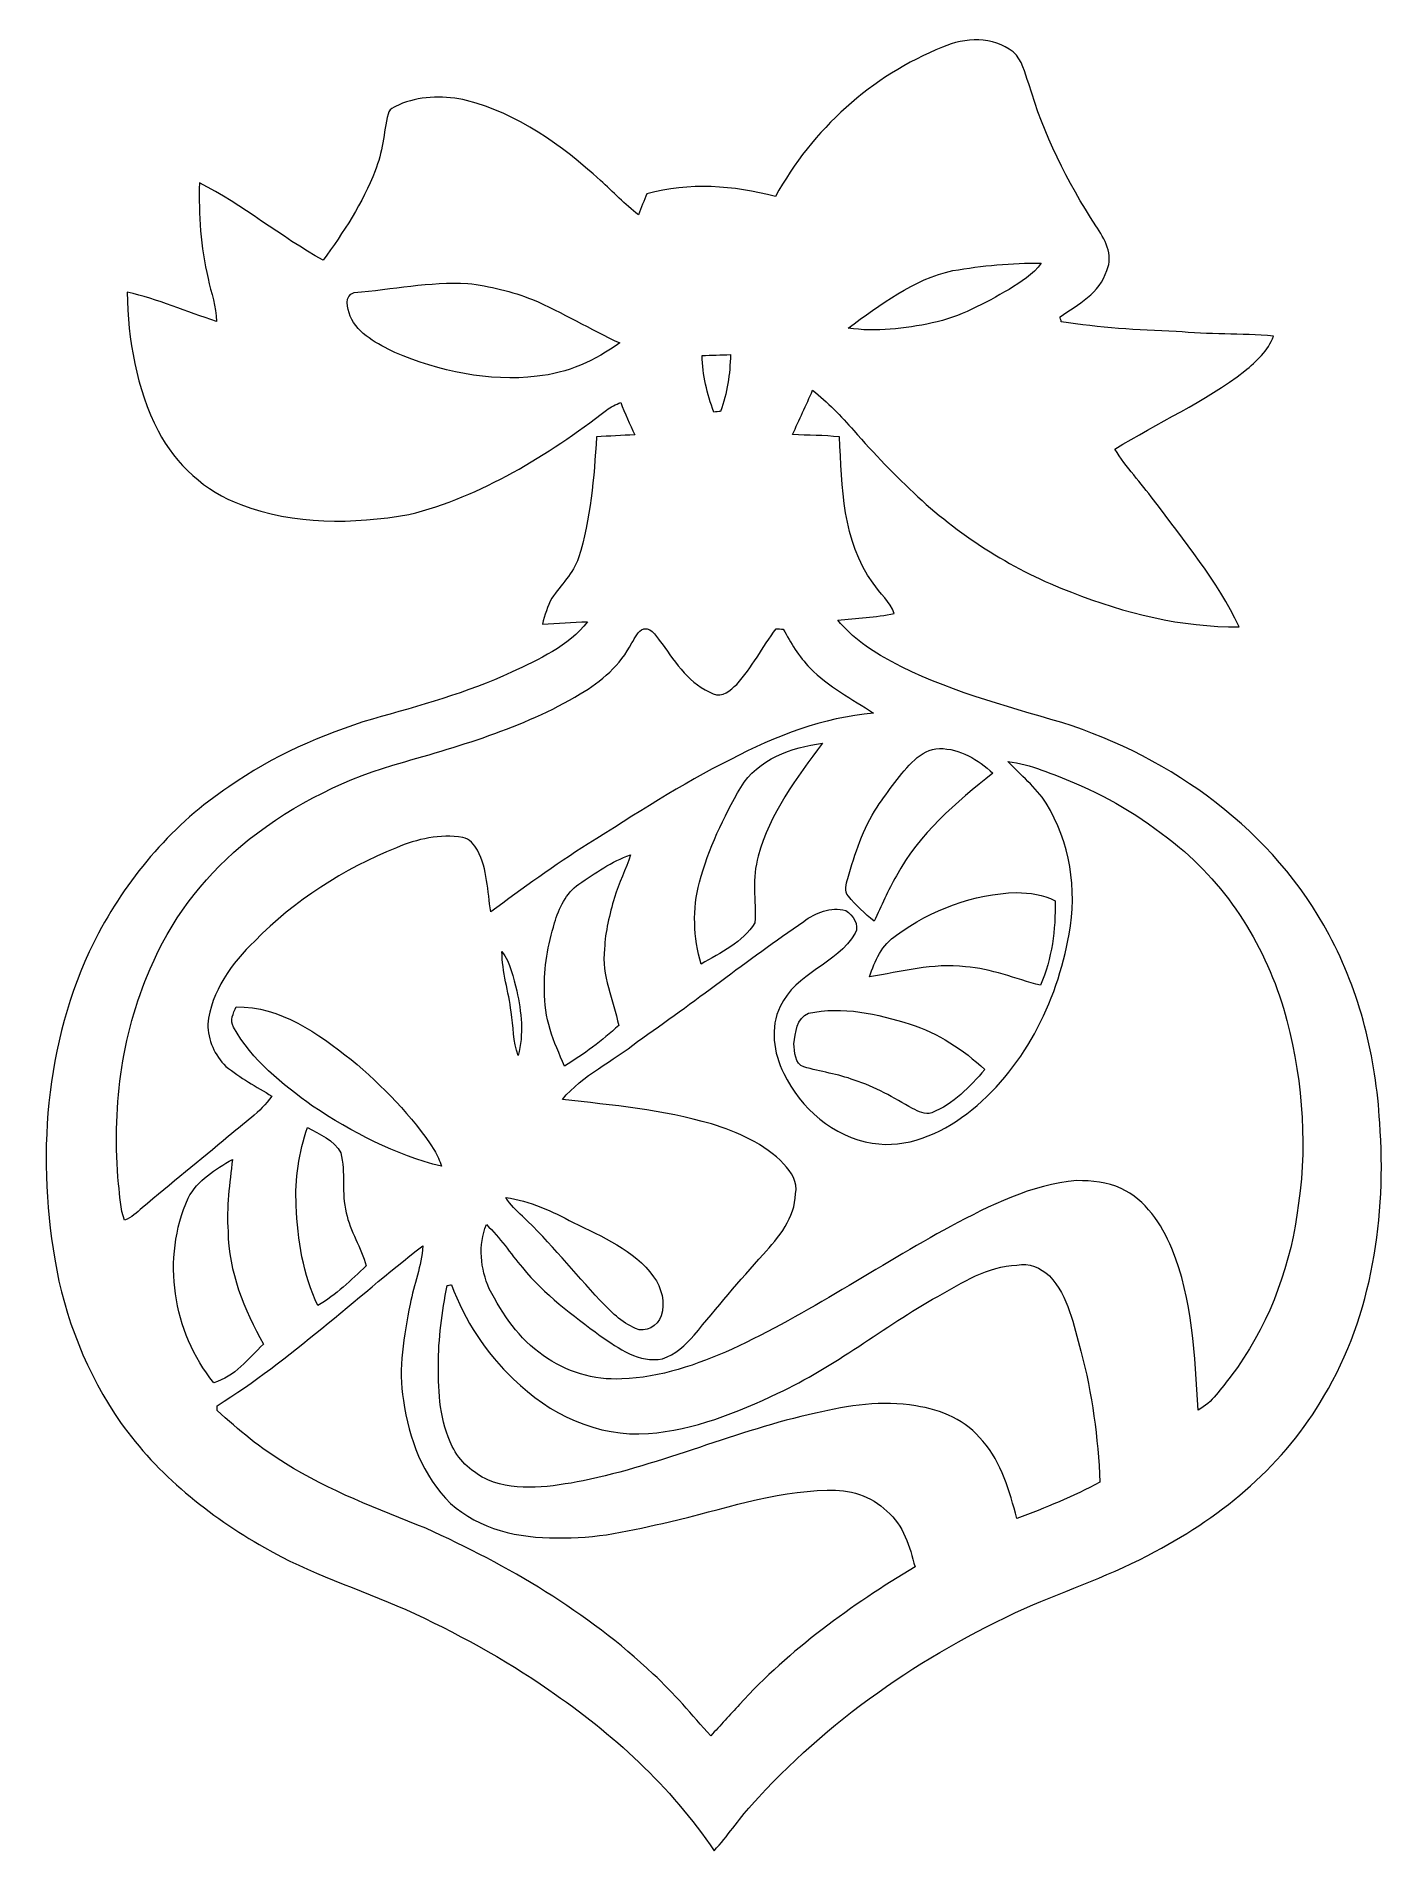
# Model space of a CAD drawing. Header units: centimetres. Extents: x -12.1 to 12, y -16.2 to 16.2.
import ezdxf

# ---------------------------------------------------------------- set-up
doc = ezdxf.new("R2010")
doc.units = ezdxf.units.CM
doc.header["$MEASUREMENT"] = 0
doc.layers.add('Layer 1', color=7, linetype='Continuous')

msp = doc.modelspace()

# ---------------------------------------------------------------- linework, layer by layer
at = {"layer": 'Layer 1', "color": 251, "lineweight": 9}
for points, knots in [([(4.08616, 16.04134), (4.48656, 16.21737), (4.98857, 16.23607), (5.34875, 15.95773), (5.34875, 15.95773), (5.51491, 15.81485), (5.55336, 15.58449), (5.6285, 15.38975), (5.6285, 15.38975), (5.88991, 14.48559), (6.31395, 13.6361), (6.8276, 12.85011), (6.8276, 12.85011), (6.98247, 12.62186), (7.14862, 12.33188), (7.02092, 12.05212), (7.02092, 12.05212), (6.89639, 11.65172), (6.51045, 11.44535), (6.18589, 11.22592), (6.18589, 11.22592), (6.19154, 11.20369), (6.20283, 11.15924), (6.20847, 11.13702), (6.20847, 11.13702), (6.88722, 11.03013), (7.57372, 10.98427), (8.26058, 10.96557), (8.26058, 10.96557), (8.83772, 10.90383), (9.42016, 10.931), (9.99801, 10.88231), (9.99801, 10.88231), (9.9084, 10.62055), (9.69533, 10.42688), (9.48542, 10.2579), (9.48542, 10.2579), (8.76893, 9.70262), (7.9325, 9.33856), (7.16591, 8.86266), (7.16591, 8.86266), (7.36382, 8.53599), (7.63334, 8.26188), (7.85735, 7.9539), (7.85735, 7.9539), (8.40557, 7.22683), (8.98871, 6.5114), (9.38806, 5.68837), (9.38806, 5.68837), (8.35865, 5.67814), (7.34195, 5.93178), (6.38839, 6.30608), (6.38839, 6.30608), (5.37592, 6.69131), (4.44141, 7.27728), (3.64625, 8.01176), (3.64625, 8.01176), (3.24514, 8.38712), (2.86132, 8.78046), (2.50219, 9.19604), (2.50219, 9.19604), (2.26971, 9.44827), (2.03934, 9.7065), (1.76453, 9.91323), (1.76453, 9.91323), (1.6534, 9.64618), (1.52288, 9.38759), (1.40752, 9.12195), (1.40752, 9.12195), (1.68657, 9.11031), (1.96702, 9.10925), (2.24537, 9.08032), (2.24537, 9.08032), (2.29193, 8.19485), (2.29334, 7.2173), (2.84615, 6.47083), (2.84615, 6.47083), (2.96362, 6.28421), (3.15589, 6.13957), (3.22432, 5.92402), (3.22432, 5.92402), (2.89095, 5.85841), (2.55087, 5.84112), (2.21397, 5.80655), (2.21397, 5.80655), (2.47714, 5.49328), (2.81475, 5.25516), (3.1767, 5.06924), (3.1767, 5.06924), (4.12885, 4.55383), (5.18577, 4.28643), (6.21694, 3.97845), (6.21694, 3.97845), (8.19461, 3.35474), (10.00824, 2.03994), (10.9932, 0.18821), (10.9932, 0.18821), (11.54565, -0.84367), (11.8321, -2.00325), (11.89666, -3.16847), (11.89666, -3.16847), (12.02225, -4.83993), (11.76754, -6.5943), (10.90112, -8.05233), (10.90112, -8.05233), (10.20474, -9.2553), (9.10936, -10.1884), (7.88522, -10.82622), (7.88522, -10.82622), (7.14122, -11.23826), (6.32877, -11.50214), (5.55195, -11.84257), (5.55195, -11.84257), (3.71715, -12.68042), (2.01712, -13.84811), (0.67233, -15.35941), (0.67233, -15.35941), (0.43738, -15.61906), (0.24512, -15.91398), (0.00664, -16.1708), (0.00664, -16.1708), (-0.76806, -15.0211), (-1.80805, -14.07248), (-2.94893, -13.29566), (-2.94893, -13.29566), (-3.7515, -12.73792), (-4.61369, -12.26943), (-5.50269, -11.86515), (-5.50269, -11.86515), (-6.34301, -11.49156), (-7.22883, -11.21745), (-8.02893, -10.75602), (-8.02893, -10.75602), (-9.01848, -10.19051), (-9.93146, -9.45779), (-10.59645, -8.52399), (-10.59645, -8.52399), (-11.19829, -7.65404), (-11.5994, -6.64933), (-11.77438, -5.60687), (-11.77438, -5.60687), (-12.10316, -3.65037), (-11.92572, -1.55416), (-10.9898, 0.21961), (-10.9898, 0.21961), (-10.43558, 1.25677), (-9.64642, 2.17999), (-8.66252, 2.83122), (-8.66252, 2.83122), (-7.88465, 3.37802), (-7.00553, 3.76749), (-6.09783, 4.04195), (-6.09783, 4.04195), (-5.25857, 4.27972), (-4.40979, 4.50656), (-3.61639, 4.87627), (-3.61639, 4.87627), (-3.12074, 5.10664), (-2.6018, 5.33982), (-2.25431, 5.78079), (-2.25431, 5.78079), (-2.52348, 5.77409), (-2.7916, 5.74869), (-3.06041, 5.73881), (-3.06041, 5.73881), (-3.02266, 5.89827), (-2.96834, 6.0549), (-2.89214, 6.20025), (-2.89214, 6.20025), (-2.73162, 6.43802), (-2.51255, 6.64263), (-2.41553, 6.91886), (-2.41553, 6.91886), (-2.19787, 7.61806), (-2.13825, 8.35254), (-2.09451, 9.07997), (-2.09451, 9.07997), (-1.86732, 9.09655), (-1.63978, 9.10749), (-1.41153, 9.11913), (-1.41153, 9.11913), (-1.49514, 9.31175), (-1.59074, 9.49907), (-1.66235, 9.69663), (-1.66235, 9.69663), (-1.75055, 9.65888), (-1.83804, 9.6176), (-1.91494, 9.56045), (-1.91494, 9.56045), (-2.97222, 8.74695), (-4.14203, 8.02305), (-5.44731, 7.69285), (-5.44731, 7.69285), (-6.44038, 7.52175), (-7.498, 7.5094), (-8.45121, 7.87206), (-8.45121, 7.87206), (-9.08515, 8.10454), (-9.61114, 8.59314), (-9.92582, 9.18651), (-9.92582, 9.18651), (-10.31493, 9.94957), (-10.46663, 10.81352), (-10.47721, 11.66442), (-10.47721, 11.66442), (-9.93111, 11.54377), (-9.4157, 11.31694), (-8.88548, 11.14337), (-8.88548, 11.14337), (-8.88442, 11.40689), (-8.98249, 11.6556), (-9.03259, 11.91101), (-9.03259, 11.91101), (-9.16735, 12.46911), (-9.20615, 13.04484), (-9.18746, 13.6174), (-9.18746, 13.6174), (-8.41205, 13.22511), (-7.73825, 12.65608), (-6.97801, 12.23486), (-6.97801, 12.23486), (-6.61888, 12.73581), (-6.26963, 13.25545), (-6.0495, 13.83506), (-6.0495, 13.83506), (-5.9165, 14.15785), (-5.89569, 14.51028), (-5.81913, 14.84718), (-5.81913, 14.84718), (-5.79268, 14.96572), (-5.64698, 14.98477), (-5.55843, 15.04086), (-5.55843, 15.04086), (-5.19648, 15.17597), (-4.78938, 15.17703), (-4.41508, 15.08919), (-4.41508, 15.08919), (-3.49927, 14.856), (-2.71786, 14.28627), (-2.02571, 13.66326), (-2.02571, 13.66326), (-1.80346, 13.453), (-1.5851, 13.2371), (-1.3445, 13.04731), (-1.3445, 13.04731), (-1.29546, 13.1736), (-1.24643, 13.2999), (-1.19457, 13.42478), (-1.19457, 13.42478), (-0.44068, 13.62798), (0.35377, 13.57471), (1.10237, 13.37469), (1.10237, 13.37469), (1.755, 14.56919), (2.82145, 15.53439), (4.08616, 16.04134), (4.08616, 16.04134), (4.08616, 16.04134), (4.08616, 16.04134), (4.08616, 16.04134)], [0, 0, 0, 0, 0.01515152, 0.01515152, 0.01515152, 0.01515152, 0.03030303, 0.03030303, 0.03030303, 0.03030303, 0.04545455, 0.04545455, 0.04545455, 0.04545455, 0.06060606, 0.06060606, 0.06060606, 0.06060606, 0.07575758, 0.07575758, 0.07575758, 0.07575758, 0.09090909, 0.09090909, 0.09090909, 0.09090909, 0.10606061, 0.10606061, 0.10606061, 0.10606061, 0.12121212, 0.12121212, 0.12121212, 0.12121212, 0.13636364, 0.13636364, 0.13636364, 0.13636364, 0.15151515, 0.15151515, 0.15151515, 0.15151515, 0.16666667, 0.16666667, 0.16666667, 0.16666667, 0.18181818, 0.18181818, 0.18181818, 0.18181818, 0.1969697, 0.1969697, 0.1969697, 0.1969697, 0.21212121, 0.21212121, 0.21212121, 0.21212121, 0.22727273, 0.22727273, 0.22727273, 0.22727273, 0.24242424, 0.24242424, 0.24242424, 0.24242424, 0.25757576, 0.25757576, 0.25757576, 0.25757576, 0.27272727, 0.27272727, 0.27272727, 0.27272727, 0.28787879, 0.28787879, 0.28787879, 0.28787879, 0.3030303, 0.3030303, 0.3030303, 0.3030303, 0.31818182, 0.31818182, 0.31818182, 0.31818182, 0.33333333, 0.33333333, 0.33333333, 0.33333333, 0.34848485, 0.34848485, 0.34848485, 0.34848485, 0.36363636, 0.36363636, 0.36363636, 0.36363636, 0.37878788, 0.37878788, 0.37878788, 0.37878788, 0.39393939, 0.39393939, 0.39393939, 0.39393939, 0.40909091, 0.40909091, 0.40909091, 0.40909091, 0.42424242, 0.42424242, 0.42424242, 0.42424242, 0.43939394, 0.43939394, 0.43939394, 0.43939394, 0.45454545, 0.45454545, 0.45454545, 0.45454545, 0.46969697, 0.46969697, 0.46969697, 0.46969697, 0.48484848, 0.48484848, 0.48484848, 0.48484848, 0.5, 0.5, 0.5, 0.5, 0.51515152, 0.51515152, 0.51515152, 0.51515152, 0.53030303, 0.53030303, 0.53030303, 0.53030303, 0.54545455, 0.54545455, 0.54545455, 0.54545455, 0.56060606, 0.56060606, 0.56060606, 0.56060606, 0.57575758, 0.57575758, 0.57575758, 0.57575758, 0.59090909, 0.59090909, 0.59090909, 0.59090909, 0.60606061, 0.60606061, 0.60606061, 0.60606061, 0.62121212, 0.62121212, 0.62121212, 0.62121212, 0.63636364, 0.63636364, 0.63636364, 0.63636364, 0.65151515, 0.65151515, 0.65151515, 0.65151515, 0.66666667, 0.66666667, 0.66666667, 0.66666667, 0.68181818, 0.68181818, 0.68181818, 0.68181818, 0.6969697, 0.6969697, 0.6969697, 0.6969697, 0.71212121, 0.71212121, 0.71212121, 0.71212121, 0.72727273, 0.72727273, 0.72727273, 0.72727273, 0.74242424, 0.74242424, 0.74242424, 0.74242424, 0.75757576, 0.75757576, 0.75757576, 0.75757576, 0.77272727, 0.77272727, 0.77272727, 0.77272727, 0.78787879, 0.78787879, 0.78787879, 0.78787879, 0.8030303, 0.8030303, 0.8030303, 0.8030303, 0.81818182, 0.81818182, 0.81818182, 0.81818182, 0.83333333, 0.83333333, 0.83333333, 0.83333333, 0.84848485, 0.84848485, 0.84848485, 0.84848485, 0.86363636, 0.86363636, 0.86363636, 0.86363636, 0.87878788, 0.87878788, 0.87878788, 0.87878788, 0.89393939, 0.89393939, 0.89393939, 0.89393939, 0.90909091, 0.90909091, 0.90909091, 0.90909091, 0.92424242, 0.92424242, 0.92424242, 0.92424242, 0.93939394, 0.93939394, 0.93939394, 0.93939394, 0.95454545, 0.95454545, 0.95454545, 0.95454545, 0.96969697, 0.96969697, 0.96969697, 0.96969697, 1, 1, 1, 1]), ([(4.27349, 12.05001), (3.56123, 11.90008), (2.9795, 11.43723), (2.40059, 11.02519), (2.40059, 11.02519), (2.90083, 10.94652), (3.40953, 11.0146), (3.90131, 11.1155), (3.90131, 11.1155), (4.3966, 11.2171), (4.84181, 11.46757), (5.27608, 11.71557), (5.27608, 11.71557), (5.48245, 11.85034), (5.70929, 11.97734), (5.85075, 12.18583), (5.85075, 12.18583), (5.32265, 12.189), (4.79313, 12.14314), (4.27349, 12.05001), (4.27349, 12.05001), (4.27349, 12.05001), (4.27349, 12.05001), (4.27349, 12.05001)], [0, 0, 0, 0, 0.14285714, 0.14285714, 0.14285714, 0.14285714, 0.28571429, 0.28571429, 0.28571429, 0.28571429, 0.42857143, 0.42857143, 0.42857143, 0.42857143, 0.57142857, 0.57142857, 0.57142857, 0.57142857, 0.71428571, 0.71428571, 0.71428571, 0.71428571, 1, 1, 1, 1]), ([(-6.42274, 11.65737), (-6.60936, 11.60586), (-6.5455, 11.37656), (-6.49682, 11.23827), (-6.49682, 11.23827), (-6.35465, 10.90948), (-6.00258, 10.74156), (-5.69848, 10.59092), (-5.69848, 10.59092), (-4.90226, 10.25507), (-4.0242, 10.05681), (-3.15743, 10.16547), (-3.15743, 10.16547), (-2.61838, 10.21204), (-2.11532, 10.44804), (-1.67929, 10.75884), (-1.67929, 10.75884), (-2.20598, 11.00296), (-2.70552, 11.30388), (-3.23892, 11.5346), (-3.23892, 11.5346), (-3.60933, 11.67889), (-3.9988, 11.77661), (-4.39391, 11.82105), (-4.39391, 11.82105), (-5.07548, 11.85845), (-5.74681, 11.71628), (-6.42274, 11.65737), (-6.42274, 11.65737), (-6.42274, 11.65737), (-6.42274, 11.65737), (-6.42274, 11.65737)], [0, 0, 0, 0, 0.11111111, 0.11111111, 0.11111111, 0.11111111, 0.22222222, 0.22222222, 0.22222222, 0.22222222, 0.33333333, 0.33333333, 0.33333333, 0.33333333, 0.44444444, 0.44444444, 0.44444444, 0.44444444, 0.55555556, 0.55555556, 0.55555556, 0.55555556, 0.66666667, 0.66666667, 0.66666667, 0.66666667, 0.77777778, 0.77777778, 0.77777778, 0.77777778, 1, 1, 1, 1]), ([(-0.20997, 10.532), (-0.19974, 10.18593), (-0.11825, 9.84903), (0.0017, 9.52553), (0.0017, 9.52553), (0.03204, 9.52835), (0.09272, 9.534), (0.12305, 9.53682), (0.12305, 9.53682), (0.23559, 9.86243), (0.29415, 10.20498), (0.29768, 10.54964), (0.29768, 10.54964), (0.12799, 10.54647), (-0.04134, 10.54118), (-0.20997, 10.532), (-0.20997, 10.532), (-0.20997, 10.532), (-0.20997, 10.532), (-0.20997, 10.532)], [0, 0, 0, 0, 0.16666667, 0.16666667, 0.16666667, 0.16666667, 0.33333333, 0.33333333, 0.33333333, 0.33333333, 0.5, 0.5, 0.5, 0.5, 0.66666667, 0.66666667, 0.66666667, 0.66666667, 1, 1, 1, 1]), ([(-1.46409, 5.40015), (-1.66412, 5.00715), (-2.0109, 4.71258), (-2.38449, 4.48998), (-2.38449, 4.48998), (-3.41707, 3.87191), (-4.58582, 3.547), (-5.73376, 3.21857), (-5.73376, 3.21857), (-6.72189, 2.92012), (-7.6564, 2.43364), (-8.44945, 1.77112), (-8.44945, 1.77112), (-9.14548, 1.17634), (-9.71662, 0.42739), (-10.06764, -0.42033), (-10.06764, -0.42033), (-10.59751, -1.61943), (-10.75132, -2.96174), (-10.63314, -4.25997), (-10.63314, -4.25997), (-10.61056, -4.47728), (-10.60633, -4.70341), (-10.52625, -4.90978), (-10.52625, -4.90978), (-10.40242, -4.86604), (-10.30964, -4.76867), (-10.20875, -4.69), (-10.20875, -4.69), (-9.70251, -4.25362), (-9.17546, -3.84228), (-8.66676, -3.40942), (-8.66676, -3.40942), (-8.40147, -3.17976), (-8.10125, -2.98326), (-7.89417, -2.69399), (-7.89417, -2.69399), (-8.17322, -2.52501), (-8.46073, -2.36696), (-8.71544, -2.162), (-8.71544, -2.162), (-8.91511, -1.96726), (-9.03894, -1.68892), (-9.03858, -1.40917), (-9.03858, -1.40917), (-8.97967, -0.82215), (-8.61384, -0.32226), (-8.20144, 0.07708), (-8.20144, 0.07708), (-7.48671, 0.80134), (-6.61359, 1.36507), (-5.67026, 1.7436), (-5.67026, 1.7436), (-5.29879, 1.902), (-4.88851, 1.99126), (-4.48493, 1.92811), (-4.48493, 1.92811), (-4.36357, 1.90447), (-4.28243, 1.79617), (-4.2207, 1.69704), (-4.2207, 1.69704), (-4.04113, 1.35696), (-4.04325, 0.96961), (-3.98434, 0.5999), (-3.98434, 0.5999), (-3.41213, 1.01477), (-2.8431, 1.43492), (-2.24373, 1.81063), (-2.24373, 1.81063), (-1.40906, 2.33627), (-0.58038, 2.87708), (0.30262, 3.32017), (0.30262, 3.32017), (1.09884, 3.73821), (1.95327, 4.06735), (2.85602, 4.14602), (2.85602, 4.14602), (2.47079, 4.40496), (2.04217, 4.61451), (1.71902, 4.95529), (1.71902, 4.95529), (1.52076, 5.15638), (1.37506, 5.4012), (1.24171, 5.64815), (1.24171, 5.64815), (1.19832, 5.64956), (1.15493, 5.65097), (1.11189, 5.65238), (1.11189, 5.65238), (0.872, 5.32606), (0.6808, 4.96235), (0.40916, 4.66002), (0.40916, 4.66002), (0.30121, 4.55771), (0.15128, 4.41625), (-0.00853, 4.49315), (-0.00853, 4.49315), (-0.41916, 4.6572), (-0.68057, 5.03502), (-0.92046, 5.38427), (-0.92046, 5.38427), (-1.01571, 5.47882), (-1.08415, 5.67708), (-1.24925, 5.65132), (-1.24925, 5.65132), (-1.36108, 5.61464), (-1.40447, 5.49046), (-1.46409, 5.40015), (-1.46409, 5.40015), (-1.46409, 5.40015), (-1.46409, 5.40015), (-1.46409, 5.40015)], [0, 0, 0, 0, 0.03448276, 0.03448276, 0.03448276, 0.03448276, 0.06896552, 0.06896552, 0.06896552, 0.06896552, 0.10344828, 0.10344828, 0.10344828, 0.10344828, 0.13793103, 0.13793103, 0.13793103, 0.13793103, 0.17241379, 0.17241379, 0.17241379, 0.17241379, 0.20689655, 0.20689655, 0.20689655, 0.20689655, 0.24137931, 0.24137931, 0.24137931, 0.24137931, 0.27586207, 0.27586207, 0.27586207, 0.27586207, 0.31034483, 0.31034483, 0.31034483, 0.31034483, 0.34482759, 0.34482759, 0.34482759, 0.34482759, 0.37931034, 0.37931034, 0.37931034, 0.37931034, 0.4137931, 0.4137931, 0.4137931, 0.4137931, 0.44827586, 0.44827586, 0.44827586, 0.44827586, 0.48275862, 0.48275862, 0.48275862, 0.48275862, 0.51724138, 0.51724138, 0.51724138, 0.51724138, 0.55172414, 0.55172414, 0.55172414, 0.55172414, 0.5862069, 0.5862069, 0.5862069, 0.5862069, 0.62068966, 0.62068966, 0.62068966, 0.62068966, 0.65517241, 0.65517241, 0.65517241, 0.65517241, 0.68965517, 0.68965517, 0.68965517, 0.68965517, 0.72413793, 0.72413793, 0.72413793, 0.72413793, 0.75862069, 0.75862069, 0.75862069, 0.75862069, 0.79310345, 0.79310345, 0.79310345, 0.79310345, 0.82758621, 0.82758621, 0.82758621, 0.82758621, 0.86206897, 0.86206897, 0.86206897, 0.86206897, 0.89655172, 0.89655172, 0.89655172, 0.89655172, 0.93103448, 0.93103448, 0.93103448, 0.93103448, 1, 1, 1, 1]), ([(0.48395, 2.82134), (0.1728, 2.28829), (-0.09602, 1.72314), (-0.25583, 1.12554), (-0.25583, 1.12554), (-0.38353, 0.64894), (-0.3659, 0.1367), (-0.22443, -0.33496), (-0.22443, -0.33496), (0.11953, -0.13494), (0.51817, 0.05662), (0.73654, 0.40164), (0.73654, 0.40164), (0.75523, 0.79851), (0.67903, 1.20774), (0.7958, 1.59473), (0.7958, 1.59473), (0.99477, 2.35532), (1.48372, 2.98891), (1.94233, 3.61051), (1.94233, 3.61051), (1.38882, 3.53642), (0.78522, 3.32617), (0.48395, 2.82134), (0.48395, 2.82134), (0.48395, 2.82134), (0.48395, 2.82134), (0.48395, 2.82134)], [0, 0, 0, 0, 0.125, 0.125, 0.125, 0.125, 0.25, 0.25, 0.25, 0.25, 0.375, 0.375, 0.375, 0.375, 0.5, 0.5, 0.5, 0.5, 0.625, 0.625, 0.625, 0.625, 0.75, 0.75, 0.75, 0.75, 1, 1, 1, 1]), ([(5.25632, 3.28348), (5.48351, 3.03654), (5.75374, 2.82663), (5.93719, 2.54088), (5.93719, 2.54088), (6.36264, 1.84838), (6.49775, 0.99607), (6.34923, 0.19985), (6.34923, 0.19985), (6.1298, -1.03346), (5.52585, -2.23785), (4.51937, -3.01219), (4.51937, -3.01219), (4.04171, -3.36638), (3.44058, -3.63696), (2.83204, -3.53219), (2.83204, -3.53219), (2.13212, -3.426), (1.5571, -2.90671), (1.24983, -2.28723), (1.24983, -2.28723), (1.06779, -1.92211), (1.00182, -1.46879), (1.18739, -1.09273), (1.18739, -1.09273), (1.45902, -0.49512), (2.20127, -0.3392), (2.52724, 0.21502), (2.52724, 0.21502), (2.60344, 0.36565), (2.48702, 0.54346), (2.35755, 0.62071), (2.35755, 0.62071), (2.08873, 0.69832), (1.82133, 0.58156), (1.60649, 0.42704), (1.60649, 0.42704), (0.59789, -0.26194), (-0.35637, -1.02676), (-1.36426, -1.71644), (-1.36426, -1.71644), (-1.79606, -2.0791), (-2.34568, -2.31052), (-2.70516, -2.75396), (-2.70516, -2.75396), (-1.81087, -2.85309), (-0.90882, -2.93599), (-0.04169, -3.18999), (-0.04169, -3.18999), (0.42962, -3.33816), (0.90657, -3.54312), (1.25406, -3.90613), (1.25406, -3.90613), (1.37577, -4.05395), (1.51159, -4.22928), (1.45973, -4.43565), (1.45973, -4.43565), (1.4555, -4.8671), (1.15811, -5.21423), (0.88611, -5.51868), (0.88611, -5.51868), (0.46102, -5.98928), (0.0525, -6.47471), (-0.35143, -6.96366), (-0.35143, -6.96366), (-0.50524, -7.14216), (-0.68763, -7.30973), (-0.91623, -7.38381), (-0.91623, -7.38381), (-1.33392, -7.46954), (-1.70257, -7.19755), (-2.02713, -6.97424), (-2.02713, -6.97424), (-2.52101, -6.60488), (-3.02584, -6.23588), (-3.41778, -5.75469), (-3.41778, -5.75469), (-3.63826, -5.50421), (-3.81359, -5.21388), (-4.0616, -4.98881), (-4.0616, -4.98881), (-4.21329, -5.35358), (-4.16496, -5.77868), (-4.0115, -6.13569), (-4.0115, -6.13569), (-3.77302, -6.5883), (-3.47775, -7.03174), (-3.04842, -7.3249), (-3.04842, -7.3249), (-2.64202, -7.61206), (-2.14213, -7.77328), (-1.64295, -7.74259), (-1.64295, -7.74259), (-0.95468, -7.72354), (-0.29675, -7.48647), (0.32767, -7.21342), (0.32767, -7.21342), (1.68233, -6.5816), (2.92058, -5.73493), (4.23009, -5.01985), (4.23009, -5.01985), (4.93812, -4.64767), (5.67295, -4.26984), (6.48399, -4.20246), (6.48399, -4.20246), (6.75069, -4.20599), (7.03256, -4.2201), (7.27527, -4.34252), (7.27527, -4.34252), (7.7173, -4.54642), (7.99988, -4.97646), (8.18085, -5.41249), (8.18085, -5.41249), (8.56009, -6.32548), (8.59431, -7.32737), (8.65252, -8.29998), (8.65252, -8.29998), (8.90757, -8.16804), (9.0635, -7.91263), (9.23989, -7.69673), (9.23989, -7.69673), (9.86889, -6.85747), (10.26894, -5.8577), (10.41535, -4.82053), (10.41535, -4.82053), (10.6129, -3.66624), (10.53176, -2.4735), (10.24037, -1.34214), (10.24037, -1.34214), (9.92322, -0.15434), (9.27129, 0.96009), (8.31914, 1.7489), (8.31914, 1.7489), (7.75117, 2.2195), (7.12252, 2.62167), (6.43848, 2.90142), (6.43848, 2.90142), (6.05431, 3.05664), (5.6719, 3.23197), (5.25632, 3.28348), (5.25632, 3.28348), (5.25632, 3.28348), (5.25632, 3.28348), (5.25632, 3.28348)], [0, 0, 0, 0, 0.02702703, 0.02702703, 0.02702703, 0.02702703, 0.05405405, 0.05405405, 0.05405405, 0.05405405, 0.08108108, 0.08108108, 0.08108108, 0.08108108, 0.10810811, 0.10810811, 0.10810811, 0.10810811, 0.13513514, 0.13513514, 0.13513514, 0.13513514, 0.16216216, 0.16216216, 0.16216216, 0.16216216, 0.18918919, 0.18918919, 0.18918919, 0.18918919, 0.21621622, 0.21621622, 0.21621622, 0.21621622, 0.24324324, 0.24324324, 0.24324324, 0.24324324, 0.27027027, 0.27027027, 0.27027027, 0.27027027, 0.2972973, 0.2972973, 0.2972973, 0.2972973, 0.32432432, 0.32432432, 0.32432432, 0.32432432, 0.35135135, 0.35135135, 0.35135135, 0.35135135, 0.37837838, 0.37837838, 0.37837838, 0.37837838, 0.40540541, 0.40540541, 0.40540541, 0.40540541, 0.43243243, 0.43243243, 0.43243243, 0.43243243, 0.45945946, 0.45945946, 0.45945946, 0.45945946, 0.48648649, 0.48648649, 0.48648649, 0.48648649, 0.51351351, 0.51351351, 0.51351351, 0.51351351, 0.54054054, 0.54054054, 0.54054054, 0.54054054, 0.56756757, 0.56756757, 0.56756757, 0.56756757, 0.59459459, 0.59459459, 0.59459459, 0.59459459, 0.62162162, 0.62162162, 0.62162162, 0.62162162, 0.64864865, 0.64864865, 0.64864865, 0.64864865, 0.67567568, 0.67567568, 0.67567568, 0.67567568, 0.7027027, 0.7027027, 0.7027027, 0.7027027, 0.72972973, 0.72972973, 0.72972973, 0.72972973, 0.75675676, 0.75675676, 0.75675676, 0.75675676, 0.78378378, 0.78378378, 0.78378378, 0.78378378, 0.81081081, 0.81081081, 0.81081081, 0.81081081, 0.83783784, 0.83783784, 0.83783784, 0.83783784, 0.86486486, 0.86486486, 0.86486486, 0.86486486, 0.89189189, 0.89189189, 0.89189189, 0.89189189, 0.91891892, 0.91891892, 0.91891892, 0.91891892, 0.94594595, 0.94594595, 0.94594595, 0.94594595, 1, 1, 1, 1]), ([(3.5891, 3.31417), (3.32487, 3.06758), (3.12696, 2.76243), (2.91847, 2.47033), (2.91847, 2.47033), (2.66376, 2.08262), (2.52406, 1.6353), (2.39247, 1.19468), (2.39247, 1.19468), (2.36919, 1.09344), (2.32121, 0.96785), (2.40553, 0.88071), (2.40553, 0.88071), (2.54099, 0.71491), (2.69869, 0.56744), (2.86379, 0.43057), (2.86379, 0.43057), (2.99255, 0.70291), (3.11355, 0.97949), (3.26242, 1.24196), (3.26242, 1.24196), (3.66636, 1.99161), (4.32711, 2.55358), (4.98469, 3.07393), (4.98469, 3.07393), (4.72716, 3.31805), (4.3959, 3.5149), (4.03148, 3.5149), (4.03148, 3.5149), (3.86356, 3.51279), (3.7101, 3.42494), (3.5891, 3.31417), (3.5891, 3.31417), (3.5891, 3.31417), (3.5891, 3.31417), (3.5891, 3.31417)], [0, 0, 0, 0, 0.1, 0.1, 0.1, 0.1, 0.2, 0.2, 0.2, 0.2, 0.3, 0.3, 0.3, 0.3, 0.4, 0.4, 0.4, 0.4, 0.5, 0.5, 0.5, 0.5, 0.6, 0.6, 0.6, 0.6, 0.7, 0.7, 0.7, 0.7, 0.8, 0.8, 0.8, 0.8, 1, 1, 1, 1]), ([(-2.40813, 1.09061), (-2.64378, 0.93222), (-2.76231, 0.66164), (-2.84592, 0.40023), (-2.84592, 0.40023), (-2.95281, 0.00794), (-3.04877, -0.39458), (-3.02125, -0.80451), (-3.02125, -0.80451), (-3.04383, -1.28393), (-2.85756, -1.7309), (-2.66389, -2.15741), (-2.66389, -2.15741), (-2.32205, -1.94257), (-1.99361, -1.70656), (-1.69798, -1.43034), (-1.69798, -1.43034), (-1.79253, -0.97772), (-2.00949, -0.53887), (-1.95128, -0.06403), (-1.95128, -0.06403), (-1.94246, 0.24853), (-1.85673, 0.55192), (-1.7763, 0.85178), (-1.7763, 0.85178), (-1.6994, 1.11425), (-1.56428, 1.3552), (-1.48879, 1.61802), (-1.48879, 1.61802), (-1.82216, 1.49596), (-2.12096, 1.29558), (-2.40813, 1.09061), (-2.40813, 1.09061), (-2.40813, 1.09061), (-2.40813, 1.09061), (-2.40813, 1.09061)], [0, 0, 0, 0, 0.1, 0.1, 0.1, 0.1, 0.2, 0.2, 0.2, 0.2, 0.3, 0.3, 0.3, 0.3, 0.4, 0.4, 0.4, 0.4, 0.5, 0.5, 0.5, 0.5, 0.6, 0.6, 0.6, 0.6, 0.7, 0.7, 0.7, 0.7, 0.8, 0.8, 0.8, 0.8, 1, 1, 1, 1]), ([(3.26384, 0.18151), (3.00454, 0.01429), (2.87684, -0.28063), (2.78124, -0.5625), (2.78124, -0.5625), (3.34744, -0.47396), (3.91753, -0.31168), (4.49574, -0.38329), (4.49574, -0.38329), (4.96034, -0.41116), (5.38967, -0.60166), (5.83559, -0.71314), (5.83559, -0.71314), (6.04302, -0.23689), (6.10934, 0.27993), (6.09699, 0.79604), (6.09699, 0.79604), (5.88744, 0.90999), (5.64509, 0.93433), (5.41084, 0.94421), (5.41084, 0.94421), (4.64002, 0.91493), (3.88367, 0.63765), (3.26384, 0.18151), (3.26384, 0.18151), (3.26384, 0.18151), (3.26384, 0.18151), (3.26384, 0.18151)], [0, 0, 0, 0, 0.125, 0.125, 0.125, 0.125, 0.25, 0.25, 0.25, 0.25, 0.375, 0.375, 0.375, 0.375, 0.5, 0.5, 0.5, 0.5, 0.625, 0.625, 0.625, 0.625, 0.75, 0.75, 0.75, 0.75, 1, 1, 1, 1]), ([(-3.78466, -0.10742), (-3.7829, -0.47572), (-3.66296, -0.82744), (-3.62027, -1.1908), (-3.62027, -1.1908), (-3.57688, -1.44868), (-3.5857, -1.71785), (-3.49503, -1.96585), (-3.49503, -1.96585), (-3.39026, -1.5912), (-3.43859, -1.1901), (-3.51938, -0.81509), (-3.51938, -0.81509), (-3.58746, -0.57344), (-3.62838, -0.31203), (-3.78466, -0.10742), (-3.78466, -0.10742), (-3.78466, -0.10742), (-3.78466, -0.10742), (-3.78466, -0.10742)], [0, 0, 0, 0, 0.16666667, 0.16666667, 0.16666667, 0.16666667, 0.33333333, 0.33333333, 0.33333333, 0.33333333, 0.5, 0.5, 0.5, 0.5, 0.66666667, 0.66666667, 0.66666667, 0.66666667, 1, 1, 1, 1]), ([(-8.53446, -1.10014), (-8.58244, -1.21303), (-8.64947, -1.34214), (-8.57891, -1.46138), (-8.57891, -1.46138), (-8.25224, -2.05299), (-7.70508, -2.48161), (-7.16639, -2.87108), (-7.16639, -2.87108), (-6.45907, -3.33957), (-5.69143, -3.74244), (-4.86311, -3.9467), (-4.86311, -3.9467), (-4.89662, -3.84792), (-4.93296, -3.74915), (-4.99116, -3.66201), (-4.99116, -3.66201), (-5.39157, -3.04394), (-5.91262, -2.5116), (-6.47636, -2.041), (-6.47636, -2.041), (-7.07185, -1.57568), (-7.73966, -1.08673), (-8.53446, -1.10014), (-8.53446, -1.10014), (-8.53446, -1.10014), (-8.53446, -1.10014), (-8.53446, -1.10014)], [0, 0, 0, 0, 0.125, 0.125, 0.125, 0.125, 0.25, 0.25, 0.25, 0.25, 0.375, 0.375, 0.375, 0.375, 0.5, 0.5, 0.5, 0.5, 0.625, 0.625, 0.625, 0.625, 0.75, 0.75, 0.75, 0.75, 1, 1, 1, 1]), ([(1.69186, -1.21444), (1.47772, -1.29346), (1.45902, -1.56721), (1.4308, -1.75807), (1.4308, -1.75807), (1.44879, -1.89988), (1.44068, -2.12037), (1.6079, -2.17082), (1.6079, -2.17082), (1.90635, -2.25831), (2.2182, -2.29676), (2.5103, -2.40753), (2.5103, -2.40753), (2.87966, -2.52465), (3.21409, -2.72468), (3.55029, -2.91377), (3.55029, -2.91377), (3.65542, -2.9628), (3.7736, -3.03971), (3.89284, -2.98891), (3.89284, -2.98891), (4.28089, -2.83827), (4.57405, -2.52606), (4.84181, -2.2195), (4.84181, -2.2195), (4.45834, -1.86214), (4.00925, -1.56686), (3.5069, -1.40882), (3.5069, -1.40882), (2.92517, -1.22714), (2.30005, -1.07932), (1.69186, -1.21444), (1.69186, -1.21444), (1.69186, -1.21444), (1.69186, -1.21444), (1.69186, -1.21444)], [0, 0, 0, 0, 0.1, 0.1, 0.1, 0.1, 0.2, 0.2, 0.2, 0.2, 0.3, 0.3, 0.3, 0.3, 0.4, 0.4, 0.4, 0.4, 0.5, 0.5, 0.5, 0.5, 0.6, 0.6, 0.6, 0.6, 0.7, 0.7, 0.7, 0.7, 0.8, 0.8, 0.8, 0.8, 1, 1, 1, 1]), ([(-7.25988, -3.25314), (-7.41122, -3.70046), (-7.48495, -4.17742), (-7.4592, -4.64979), (-7.4592, -4.64979), (-7.43874, -5.25974), (-7.33396, -5.87922), (-7.07255, -6.43519), (-7.07255, -6.43519), (-6.74694, -6.24752), (-6.4813, -5.97658), (-6.20754, -5.72364), (-6.20754, -5.72364), (-6.29926, -5.39697), (-6.49682, -5.10946), (-6.56632, -4.77573), (-6.56632, -4.77573), (-6.65769, -4.42648), (-6.57478, -4.05571), (-6.66227, -3.70787), (-6.66227, -3.70787), (-6.77622, -3.47363), (-7.0468, -3.37273), (-7.25988, -3.25314), (-7.25988, -3.25314), (-7.25988, -3.25314), (-7.25988, -3.25314), (-7.25988, -3.25314)], [0, 0, 0, 0, 0.125, 0.125, 0.125, 0.125, 0.25, 0.25, 0.25, 0.25, 0.375, 0.375, 0.375, 0.375, 0.5, 0.5, 0.5, 0.5, 0.625, 0.625, 0.625, 0.625, 0.75, 0.75, 0.75, 0.75, 1, 1, 1, 1]), ([(-9.3903, -4.51749), (-9.86973, -5.58782), (-9.66618, -6.9058), (-8.93381, -7.81315), (-8.93381, -7.81315), (-8.55881, -7.70625), (-8.31504, -7.38029), (-8.0441, -7.12346), (-8.0441, -7.12346), (-8.3923, -6.50822), (-8.66817, -5.82489), (-8.67805, -5.1091), (-8.67805, -5.1091), (-8.70768, -4.67942), (-8.64559, -4.24974), (-8.60008, -3.82323), (-8.60008, -3.82323), (-8.90276, -3.99997), (-9.22415, -4.19611), (-9.3903, -4.51749), (-9.3903, -4.51749), (-9.3903, -4.51749), (-9.3903, -4.51749), (-9.3903, -4.51749)], [0, 0, 0, 0, 0.14285714, 0.14285714, 0.14285714, 0.14285714, 0.28571429, 0.28571429, 0.28571429, 0.28571429, 0.42857143, 0.42857143, 0.42857143, 0.42857143, 0.57142857, 0.57142857, 0.57142857, 0.57142857, 0.71428571, 0.71428571, 0.71428571, 0.71428571, 1, 1, 1, 1]), ([(-3.7127, -4.5055), (-3.63438, -4.63285), (-3.52537, -4.73586), (-3.41778, -4.83852), (-3.41778, -4.83852), (-2.91965, -5.30666), (-2.49385, -5.84288), (-2.03101, -6.34418), (-2.03101, -6.34418), (-1.84509, -6.5375), (-1.64824, -6.73294), (-1.39918, -6.84371), (-1.39918, -6.84371), (-1.21962, -6.92873), (-1.00195, -6.79714), (-0.94022, -6.62005), (-0.94022, -6.62005), (-0.8612, -6.3844), (-0.93246, -6.11487), (-1.07533, -5.91802), (-1.07533, -5.91802), (-1.42635, -5.44036), (-1.99044, -5.19941), (-2.50973, -4.95106), (-2.50973, -4.95106), (-2.88755, -4.74786), (-3.28407, -4.56653), (-3.7127, -4.5055), (-3.7127, -4.5055), (-3.7127, -4.5055), (-3.7127, -4.5055), (-3.7127, -4.5055)], [0, 0, 0, 0, 0.11111111, 0.11111111, 0.11111111, 0.11111111, 0.22222222, 0.22222222, 0.22222222, 0.22222222, 0.33333333, 0.33333333, 0.33333333, 0.33333333, 0.44444444, 0.44444444, 0.44444444, 0.44444444, 0.55555556, 0.55555556, 0.55555556, 0.55555556, 0.66666667, 0.66666667, 0.66666667, 0.66666667, 0.77777778, 0.77777778, 0.77777778, 0.77777778, 1, 1, 1, 1]), ([(-8.8696, -8.22237), (-8.86925, -8.24459), (-8.86925, -8.28869), (-8.8689, -8.31056), (-8.8689, -8.31056), (-8.49037, -8.65664), (-8.0949, -8.98754), (-7.65358, -9.25213), (-7.65358, -9.25213), (-6.87147, -9.74601), (-6.00011, -10.06845), (-5.14568, -10.41241), (-5.14568, -10.41241), (-3.67566, -11.07528), (-2.25925, -11.90219), (-1.08274, -13.01591), (-1.08274, -13.01591), (-0.70915, -13.35458), (-0.39024, -13.74616), (-0.05404, -14.12046), (-0.05404, -14.12046), (0.11706, -13.93349), (0.2871, -13.7451), (0.46137, -13.5606), (0.46137, -13.5606), (1.35813, -12.57071), (2.45633, -11.78789), (3.59509, -11.10033), (3.59509, -11.10033), (3.49949, -10.74226), (3.39154, -10.3542), (3.09415, -10.10867), (3.09415, -10.10867), (2.81475, -9.83174), (2.41399, -9.71179), (2.0277, -9.73226), (2.0277, -9.73226), (1.06074, -9.74884), (0.14034, -10.08256), (-0.79276, -10.2967), (-0.79276, -10.2967), (-1.45421, -10.44346), (-2.12167, -10.6135), (-2.80571, -10.57963), (-2.80571, -10.57963), (-3.47986, -10.59586), (-4.1893, -10.42864), (-4.70118, -9.96721), (-4.70118, -9.96721), (-5.20001, -9.48708), (-5.44766, -8.80339), (-5.54432, -8.13065), (-5.54432, -8.13065), (-5.64169, -7.55562), (-5.53621, -6.97212), (-5.42402, -6.40768), (-5.42402, -6.40768), (-5.35594, -6.05984), (-5.21624, -5.72646), (-5.19966, -5.36945), (-5.19966, -5.36945), (-6.42415, -6.31807), (-7.55445, -7.39546), (-8.8696, -8.22237), (-8.8696, -8.22237), (-8.8696, -8.22237), (-8.8696, -8.22237), (-8.8696, -8.22237)], [0, 0, 0, 0, 0.05555556, 0.05555556, 0.05555556, 0.05555556, 0.11111111, 0.11111111, 0.11111111, 0.11111111, 0.16666667, 0.16666667, 0.16666667, 0.16666667, 0.22222222, 0.22222222, 0.22222222, 0.22222222, 0.27777778, 0.27777778, 0.27777778, 0.27777778, 0.33333333, 0.33333333, 0.33333333, 0.33333333, 0.38888889, 0.38888889, 0.38888889, 0.38888889, 0.44444444, 0.44444444, 0.44444444, 0.44444444, 0.5, 0.5, 0.5, 0.5, 0.55555556, 0.55555556, 0.55555556, 0.55555556, 0.61111111, 0.61111111, 0.61111111, 0.61111111, 0.66666667, 0.66666667, 0.66666667, 0.66666667, 0.72222222, 0.72222222, 0.72222222, 0.72222222, 0.77777778, 0.77777778, 0.77777778, 0.77777778, 0.83333333, 0.83333333, 0.83333333, 0.83333333, 0.88888889, 0.88888889, 0.88888889, 0.88888889, 1, 1, 1, 1]), ([(4.00114, -6.26939), (3.02994, -6.81514), (2.15823, -7.52775), (1.14576, -8.00012), (1.14576, -8.00012), (0.41657, -8.35043), (-0.35531, -8.65417), (-1.16811, -8.72049), (-1.16811, -8.72049), (-2.0684, -8.78858), (-2.94752, -8.37371), (-3.57511, -7.74718), (-3.57511, -7.74718), (-4.07218, -7.28363), (-4.44965, -6.69696), (-4.68707, -6.06125), (-4.68707, -6.06125), (-4.70647, -6.06548), (-4.74563, -6.07395), (-4.76503, -6.07783), (-4.76503, -6.07783), (-4.84935, -6.54949), (-4.92343, -7.0261), (-4.91955, -7.50658), (-4.91955, -7.50658), (-4.91955, -7.99447), (-4.89556, -8.50529), (-4.6712, -8.95015), (-4.6712, -8.95015), (-4.54349, -9.22249), (-4.30043, -9.41723), (-4.0369, -9.54952), (-4.0369, -9.54952), (-3.49186, -9.76542), (-2.89284, -9.66876), (-2.33475, -9.56574), (-2.33475, -9.56574), (-0.9194, -9.27118), (0.40845, -8.66722), (1.81851, -8.35325), (1.81851, -8.35325), (2.40376, -8.22448), (3.0116, -8.11548), (3.60921, -8.22766), (3.60921, -8.22766), (4.06323, -8.2894), (4.51831, -8.48624), (4.80442, -8.85666), (4.80442, -8.85666), (5.14943, -9.2426), (5.2782, -9.75166), (5.41507, -10.23602), (5.41507, -10.23602), (5.92202, -10.04905), (6.42543, -9.8462), (6.89992, -9.58656), (6.89992, -9.58656), (6.86675, -8.79775), (6.75775, -8.01105), (6.55984, -7.24658), (6.55984, -7.24658), (6.42931, -6.77845), (6.33512, -6.27362), (5.99716, -5.90038), (5.99716, -5.90038), (5.83664, -5.76386), (5.63274, -5.66014), (5.41543, -5.70988), (5.41543, -5.70988), (4.89332, -5.72893), (4.44388, -6.02527), (4.00114, -6.26939)], [0, 0, 0, 0, 0.05263158, 0.05263158, 0.05263158, 0.05263158, 0.10526316, 0.10526316, 0.10526316, 0.10526316, 0.15789474, 0.15789474, 0.15789474, 0.15789474, 0.21052632, 0.21052632, 0.21052632, 0.21052632, 0.26315789, 0.26315789, 0.26315789, 0.26315789, 0.31578947, 0.31578947, 0.31578947, 0.31578947, 0.36842105, 0.36842105, 0.36842105, 0.36842105, 0.42105263, 0.42105263, 0.42105263, 0.42105263, 0.47368421, 0.47368421, 0.47368421, 0.47368421, 0.52631579, 0.52631579, 0.52631579, 0.52631579, 0.57894737, 0.57894737, 0.57894737, 0.57894737, 0.63157895, 0.63157895, 0.63157895, 0.63157895, 0.68421053, 0.68421053, 0.68421053, 0.68421053, 0.73684211, 0.73684211, 0.73684211, 0.73684211, 0.78947368, 0.78947368, 0.78947368, 0.78947368, 0.84210526, 0.84210526, 0.84210526, 0.84210526, 0.89473684, 0.89473684, 0.89473684, 0.89473684, 1, 1, 1, 1])]:
    msp.add_open_spline(points, degree=3, knots=knots, dxfattribs=at)

doc.saveas('drawing.dxf')
